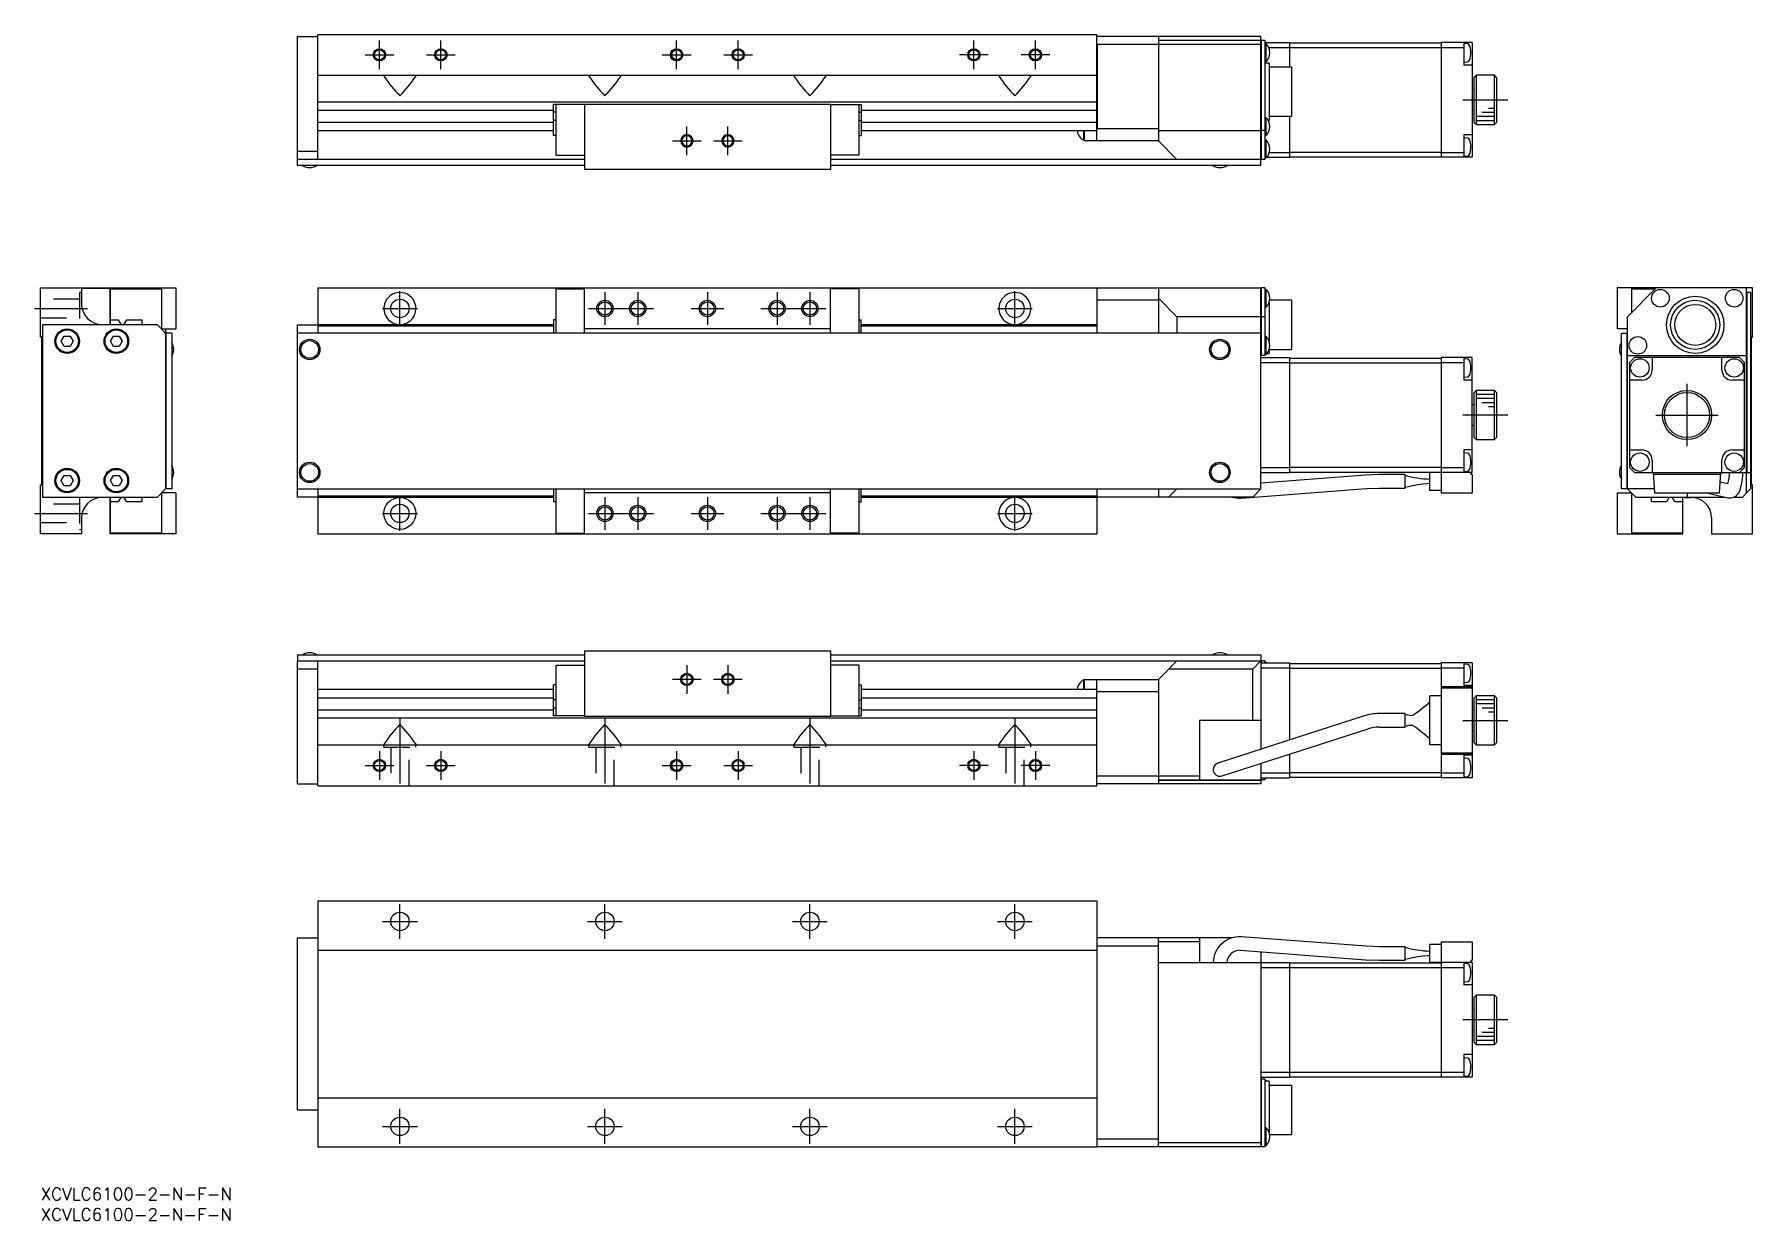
# Model space of a CAD drawing. Extents: x -2 to 418, y -8 to 281.
import ezdxf

# ---------------------------------------------------------------- set-up
doc = ezdxf.new("R2010")
doc.units = 0
doc.header["$LTSCALE"] = 0.5
doc.linetypes.add('CENTER', pattern=[50.8, 31.75, -6.35, 6.35, -6.35])
doc.linetypes.add('DASHED', pattern=[19.05, 12.7, -6.35])
for name, color, linetype in [('MSM_CENTER', 1, 'CENTER'), ('MSM_CONTINUOUS', 7, 'CONTINUOUS'), ('MSM_DASHED', 4, 'DASHED'), ('MSM_NARROW', 5, 'CONTINUOUS'), ('MSM_PART_NUMBER', 7, 'CONTINUOUS')]:
    doc.layers.add(name, color=color, linetype=linetype)
doc.styles.get("Standard").update_dxf_attribs({"font": 'txt.shx', "height": 3, "bigfont": 'bigfont.shx'})

# ---------------------------------------------------------------- blocks, each defined once
blk = doc.blocks.new('*U2')
at = {"layer": 'MSM_PART_NUMBER'}
blk.add_text('XCVLC6100-2-N-F-N', height=3, dxfattribs=at).set_placement((0, -3))
blk = doc.blocks.new('*U3')
at = {"layer": 'MSM_PART_NUMBER'}
blk.add_text('XCVLC6100-2-N-F-N', height=3, dxfattribs=at).set_placement((0, -8))

msp = doc.modelspace()

# ---------------------------------------------------------------- linework, layer by layer
at = {"layer": 'MSM_CENTER'}
for p, q in [((82.66, 272.96), (82.66, 279.96)), ((97.66, 272.96), (97.66, 279.96)), ((155.16, 272.96), (155.16, 279.96)), ((170.16, 272.96), (170.16, 279.96)), ((227.66, 272.96), (227.66, 279.96)), ((242.66, 272.96), (242.66, 279.96)), ((79.16, 276.46), (86.16, 276.46)), ((94.16, 276.46), (101.16, 276.46)), ((151.66, 276.46), (158.66, 276.46)), ((166.66, 276.46), (173.66, 276.46)), ((231.16, 276.46), (224.16, 276.46)), ((246.16, 276.46), (239.16, 276.46)), ((346.94, 265.46), (357.89, 265.46)), ((157.66, 251.96), (157.66, 258.96)), ((167.66, 251.96), (167.66, 258.96)), ((154.16, 255.46), (161.16, 255.46)), ((164.16, 255.46), (171.16, 255.46)), ((87.66, 210.32), (87.66, 218.82)), ((137.66, 218.57), (137.66, 210.57)), ((145.66, 218.57), (145.66, 210.57)), ((162.66, 218.57), (162.66, 210.57)), ((179.66, 218.57), (179.66, 210.57)), ((187.66, 218.57), (187.66, 210.57)), ((237.66, 210.32), (237.66, 218.82)), ((-1.5, 214.57), (11.5, 214.57)), ((83.41, 214.57), (91.91, 214.57)), ((133.66, 214.57), (149.66, 214.57)), ((158.66, 214.57), (166.66, 214.57)), ((175.66, 214.57), (191.66, 214.57)), ((233.41, 214.57), (241.91, 214.57)), ((401.6, 180.97), (401.6, 196.17)), ((357.89, 188.57), (346.94, 188.57)), ((394, 188.57), (409.2, 188.57)), ((87.66, 160.32), (87.66, 168.82)), ((137.66, 168.57), (137.66, 160.57)), ((145.66, 168.57), (145.66, 160.57)), ((162.66, 168.57), (162.66, 160.57)), ((179.66, 168.57), (179.66, 160.57)), ((187.66, 168.57), (187.66, 160.57)), ((237.66, 160.32), (237.66, 168.82)), ((-1.5, 164.57), (11.5, 164.57)), ((83.41, 164.57), (91.91, 164.57)), ((133.66, 164.57), (149.66, 164.57)), ((158.66, 164.57), (166.66, 164.57)), ((175.66, 164.57), (191.66, 164.57)), ((233.41, 164.57), (241.91, 164.57)), ((157.66, 127.57), (157.66, 120.57)), ((167.66, 127.57), (167.66, 120.57)), ((161.16, 124.07), (154.16, 124.07)), ((171.16, 124.07), (164.16, 124.07)), ((87.66, 114.57), (87.66, 96.07)), ((137.66, 114.57), (137.66, 96.07)), ((187.66, 114.57), (187.66, 96.07)), ((237.66, 114.57), (237.66, 96.07)), ((346.94, 114.07), (357.89, 114.07)), ((82.66, 106.57), (82.66, 99.57)), ((97.66, 106.57), (97.66, 99.57)), ((155.16, 106.57), (155.16, 99.57)), ((170.16, 106.57), (170.16, 99.57)), ((227.66, 106.57), (227.66, 99.57)), ((242.66, 106.57), (242.66, 99.57)), ((79.16, 103.07), (86.16, 103.07)), ((94.16, 103.07), (101.16, 103.07)), ((151.66, 103.07), (158.66, 103.07)), ((166.66, 103.07), (173.66, 103.07)), ((231.16, 103.07), (224.16, 103.07)), ((246.16, 103.07), (239.16, 103.07)), ((87.66, 60.75), (87.66, 69.25)), ((137.66, 60.75), (137.66, 69.25)), ((187.66, 60.75), (187.66, 69.25)), ((237.66, 60.75), (237.66, 69.25)), ((83.41, 65), (91.91, 65)), ((133.41, 65), (141.91, 65)), ((183.41, 65), (191.91, 65)), ((233.41, 65), (241.91, 65)), ((357.89, 41), (346.94, 41)), ((87.66, 10.75), (87.66, 19.25)), ((137.66, 10.75), (137.66, 19.25)), ((187.66, 10.75), (187.66, 19.25)), ((237.66, 10.75), (237.66, 19.25)), ((83.41, 15), (91.91, 15)), ((133.41, 15), (141.91, 15)), ((183.41, 15), (191.91, 15)), ((233.41, 15), (241.91, 15))]:
    msp.add_line(p, q, dxfattribs=at)
at = {"layer": 'MSM_CONTINUOUS'}
for p, q in [((62.66, 280.96), (67.66, 280.96)), ((62.66, 250.96), (62.66, 280.96)), ((67.66, 281.46), (257.66, 281.46)), ((67.66, 250.96), (67.66, 281.46)), ((257.66, 255.46), (257.66, 281.46)), ((297.66, 280.96), (257.66, 280.96)), ((272.66, 280.96), (272.66, 255.46)), ((297.66, 280.06), (297.66, 280.96)), ((257.66, 279.06), (257.76, 278.96)), ((297.66, 278.96), (257.76, 278.96)), ((257.76, 278.96), (257.76, 258.46)), ((297.66, 279.96), (272.66, 279.96)), ((297.66, 280.06), (297.56, 279.96)), ((297.76, 279.96), (297.66, 279.86)), ((297.66, 250.96), (297.66, 279.96)), ((298.66, 279.96), (297.76, 279.96)), ((297.76, 279.96), (297.76, 250.96)), ((298.66, 279.96), (298.66, 250.96)), ((298.66, 279.46), (304.66, 279.46)), ((298.95, 279.11), (298.66, 279.11)), ((298.95, 274.81), (298.95, 279.11)), ((299.57, 278.26), (304.66, 278.26)), ((304.66, 279.46), (304.66, 273.46)), ((304.66, 279.36), (341.66, 279.36)), ((304.66, 278.21), (341.66, 278.21)), ((349.16, 279.46), (341.66, 279.46)), ((341.66, 279.46), (341.66, 251.46)), ((341.66, 278.26), (347.16, 278.26)), ((347.16, 279.46), (347.16, 273.96)), ((348.15, 279.12), (347.16, 279.21)), ((349.16, 279.46), (349.16, 251.46)), ((298.66, 274.81), (298.95, 274.81)), ((299.66, 274.46), (298.66, 274.46)), ((299.66, 274.46), (299.66, 260.46)), ((305.16, 273.46), (299.66, 273.46)), ((305.16, 273.46), (305.16, 261.46)), ((347.16, 274.71), (348.15, 274.79)), ((349.16, 273.96), (347.16, 273.96)), ((67.66, 271.46), (257.66, 271.46)), ((83.92, 271.46), (83.76, 271.33)), ((83.79, 271.2), (83.76, 271.33)), ((91.4, 271.46), (91.56, 271.33)), ((91.53, 271.2), (91.56, 271.33)), ((133.92, 271.46), (133.76, 271.33)), ((133.79, 271.2), (133.76, 271.33)), ((141.4, 271.46), (141.56, 271.33)), ((141.53, 271.2), (141.56, 271.33)), ((183.92, 271.46), (183.76, 271.33)), ((183.79, 271.2), (183.76, 271.33)), ((191.4, 271.46), (191.56, 271.33)), ((191.53, 271.2), (191.56, 271.33)), ((233.92, 271.46), (233.76, 271.33)), ((233.79, 271.2), (233.76, 271.33)), ((241.4, 271.46), (241.56, 271.33)), ((241.53, 271.2), (241.56, 271.33)), ((350.16, 271.46), (349.66, 270.96)), ((349.66, 259.96), (349.66, 270.96)), ((354.66, 271.46), (350.16, 271.46)), ((350.16, 271.46), (350.16, 259.46)), ((355.16, 270.96), (354.66, 271.46)), ((354.66, 259.46), (354.66, 271.46)), ((355.16, 270.96), (355.16, 259.96)), ((67.66, 264.96), (257.66, 264.96)), ((125.16, 256.76), (125.16, 264.36)), ((132.66, 264.36), (125.16, 264.36)), ((125.66, 264.36), (125.66, 251.96)), ((132.66, 264.46), (132.66, 248.46)), ((132.66, 264.46), (192.66, 264.46)), ((192.66, 264.46), (192.66, 248.46)), ((192.66, 264.36), (200.16, 264.36)), ((199.66, 251.96), (199.66, 264.36)), ((200.16, 264.36), (200.16, 256.76)), ((349.66, 267.96), (349.16, 267.96)), ((67.66, 262.99), (125.16, 262.99)), ((125.16, 259.92), (67.66, 259.92)), ((125.66, 262.48), (125.16, 262.48)), ((125.66, 260.43), (125.16, 260.43)), ((199.66, 262.48), (200.16, 262.48)), ((199.66, 260.43), (200.16, 260.43)), ((200.16, 262.99), (257.66, 262.99)), ((257.66, 259.92), (200.16, 259.92)), ((298.95, 261.11), (298.66, 261.11)), ((298.95, 256.81), (298.95, 261.11)), ((299.46, 260.46), (299.66, 260.46)), ((299.66, 261.46), (305.16, 261.46)), ((304.66, 261.46), (304.66, 251.46)), ((349.16, 262.96), (349.66, 262.96)), ((349.66, 259.96), (350.16, 259.46)), ((354.66, 259.46), (355.16, 259.96)), ((67.66, 257.96), (125.16, 257.96)), ((125.66, 256.76), (125.16, 256.76)), ((199.66, 256.76), (200.16, 256.76)), ((200.16, 257.96), (257.66, 257.96)), ((253.01, 257.24), (253.01, 257.96)), ((254.46, 255.61), (254.46, 257.96)), ((254.66, 255.46), (254.66, 257.96)), ((257.76, 258.46), (257.66, 258.36)), ((257.76, 258.46), (272.66, 258.46)), ((272.66, 257.96), (297.66, 257.96)), ((297.66, 258), (297.76, 257.96)), ((298.66, 257.96), (297.76, 257.96)), ((298.66, 256.81), (298.95, 256.81)), ((349.16, 256.96), (347.16, 256.96)), ((347.16, 256.96), (347.16, 251.46)), ((348.15, 256.12), (347.16, 256.21)), ((350.16, 259.46), (354.66, 259.46)), ((62.66, 252.96), (67.66, 252.96)), ((125.66, 251.96), (132.66, 251.96)), ((199.66, 251.96), (192.66, 251.96)), ((254.46, 255.61), (254.66, 255.61)), ((272.66, 255.46), (254.66, 255.46)), ((272.66, 255.46), (277.16, 250.96)), ((298.95, 255.61), (298.66, 255.61)), ((298.95, 251.31), (298.95, 255.61)), ((299.75, 252.66), (304.66, 252.66)), ((304.66, 252.7), (341.66, 252.7)), ((304.66, 251.56), (341.66, 251.56)), ((341.66, 252.66), (347.16, 252.66)), ((347.16, 251.71), (348.15, 251.79)), ((62.76, 250.96), (62.66, 250.86)), ((132.66, 250.96), (62.66, 250.96)), ((62.66, 249.46), (62.66, 250.86)), ((132.66, 249.46), (62.66, 249.46)), ((192.66, 248.46), (132.66, 248.46)), ((297.66, 250.96), (192.66, 250.96)), ((297.66, 249.46), (192.66, 249.46)), ((297.66, 250.86), (297.56, 250.96)), ((297.66, 251.06), (297.76, 250.96)), ((297.66, 249.46), (297.66, 250.86)), ((298.66, 250.96), (297.76, 250.96)), ((298.66, 251.31), (298.95, 251.31)), ((299.1, 251.46), (304.66, 251.46)), ((349.16, 251.46), (341.66, 251.46)), ((0, 207.57), (0, 219.57)), ((0, 219.57), (33, 219.57)), ((10, 219.57), (10, 215.67)), ((17, 219.47), (10, 219.47)), ((17, 210.97), (17, 219.57)), ((17.1, 219.37), (29.5, 219.37)), ((17.1, 210.57), (17.1, 219.37)), ((29.5, 219.37), (29.5, 209.57)), ((33, 219.57), (33, 209.57)), ((67.66, 219.57), (297.66, 219.57)), ((67.66, 219.57), (67.66, 208.57)), ((125.66, 219.37), (125.66, 208.57)), ((125.66, 219.37), (132.66, 219.37)), ((132.66, 208.57), (132.66, 219.57)), ((192.66, 208.57), (192.66, 219.57)), ((199.66, 219.37), (192.66, 219.37)), ((199.66, 208.57), (199.66, 219.37)), ((257.66, 219.57), (257.66, 208.57)), ((272.66, 219.57), (272.66, 208.57)), ((297.66, 219.47), (297.76, 219.57)), ((297.66, 170.57), (297.66, 219.57)), ((298.66, 219.57), (297.76, 219.57)), ((297.76, 219.57), (297.76, 203.07)), ((298.66, 219.57), (298.66, 203.07)), ((298.95, 219.22), (298.66, 219.22)), ((298.95, 214.92), (298.95, 219.22)), ((384.6, 219.57), (384.6, 209.57)), ((417.6, 219.57), (384.6, 219.57)), ((394.1, 219.57), (387.1, 212.57)), ((388.1, 219.37), (393.9, 219.37)), ((388.1, 213.57), (388.1, 219.37)), ((416.1, 169.57), (416.1, 219.57)), ((416.1, 218.57), (417.1, 218.57)), ((416.2, 218.57), (416.2, 174.57)), ((417.1, 218.57), (417.1, 170.57)), ((417.6, 207.57), (417.6, 219.57)), ((272.66, 216.57), (257.66, 216.57)), ((272.66, 217.07), (277.16, 212.57)), ((298.66, 214.92), (298.95, 214.92)), ((299.66, 216), (299.66, 206.65)), ((305.16, 216.57), (299.82, 216.57)), ((305.16, 216.57), (305.16, 204.57)), ((28.5, 210.57), (0.5, 210.57)), ((0.5, 210.57), (0.5, 168.57)), ((15, 210.67), (16.5, 210.67)), ((16.5, 210.57), (16.5, 210.67)), ((17.1, 210.97), (17, 210.97)), ((17.1, 211.77), (18.98, 211.77)), ((18.98, 211.77), (19.66, 210.58)), ((20.34, 210.58), (21.02, 211.77)), ((21.02, 211.77), (24.7, 211.77)), ((24.7, 211.77), (24.7, 210.57)), ((30.5, 208.57), (28.5, 210.57)), ((29.7, 209.57), (33, 209.57)), ((29.7, 209.37), (29.7, 209.57)), ((30.5, 209.57), (30.5, 170.57)), ((62.66, 210.57), (67.66, 210.57)), ((62.66, 168.57), (62.66, 210.57)), ((67.66, 210.67), (125.16, 210.67)), ((67.66, 210.37), (125.16, 210.37)), ((125.66, 211.77), (125.16, 211.77)), ((125.16, 211.77), (125.16, 208.57)), ((192.66, 209.57), (132.66, 209.57)), ((199.66, 211.77), (200.16, 211.77)), ((200.16, 208.57), (200.16, 211.77)), ((200.16, 210.67), (257.66, 210.67)), ((200.16, 210.37), (257.66, 210.37)), ((277.16, 212.57), (277.16, 208.57)), ((297.66, 212.57), (277.16, 212.57)), ((297.66, 212.53), (297.76, 212.57)), ((298.66, 212.57), (297.76, 212.57)), ((387.1, 209.57), (384.6, 209.57)), ((387.1, 170.57), (387.1, 212.57)), ((0.3, 207.57), (0, 207.57)), ((0.3, 171.57), (0.3, 207.57)), ((5.06, 206.57), (5.78, 207.82)), ((5.78, 205.32), (5.06, 206.57)), ((5.78, 207.82), (7.22, 207.82)), ((7.22, 207.82), (7.94, 206.57)), ((7.94, 206.57), (7.22, 205.32)), ((17.06, 206.57), (17.78, 207.82)), ((17.78, 205.32), (17.06, 206.57)), ((17.78, 207.82), (19.22, 207.82)), ((19.22, 207.82), (19.94, 206.57)), ((19.94, 206.57), (19.22, 205.32)), ((32, 208.57), (30.5, 208.57)), ((30.6, 208.57), (30.6, 170.57)), ((32, 208.57), (32, 170.57)), ((297.66, 208.57), (62.66, 208.57)), ((298.95, 207.72), (298.66, 207.72)), ((298.95, 203.42), (298.95, 207.72)), ((385.6, 170.57), (385.6, 208.57)), ((385.6, 208.57), (387.1, 208.57)), ((387, 170.57), (387, 208.57)), ((417.3, 207.57), (417.6, 207.57)), ((417.3, 171.57), (417.3, 207.57)), ((7.22, 205.32), (5.78, 205.32)), ((19.22, 205.32), (17.78, 205.32)), ((297.66, 203.17), (297.76, 203.07)), ((297.66, 202.57), (304.66, 202.57)), ((297.66, 201.37), (304.66, 201.37)), ((298.66, 203.07), (297.76, 203.07)), ((298.66, 203.42), (298.95, 203.42)), ((299.1, 203.57), (299.66, 203.57)), ((299.66, 204.5), (299.66, 203.57)), ((299.69, 204.57), (305.16, 204.57)), ((304.66, 202.57), (304.66, 174.57)), ((304.66, 202.47), (341.66, 202.47)), ((304.66, 201.33), (341.66, 201.33)), ((341.66, 202.57), (341.66, 169.57)), ((349.16, 202.57), (341.66, 202.57)), ((341.66, 201.37), (347.16, 201.37)), ((347.16, 202.57), (347.16, 197.07)), ((348.15, 202.24), (347.16, 202.32)), ((349.16, 174.57), (349.16, 202.57)), ((387.1, 203.07), (416.1, 203.07)), ((388.8, 202.57), (387.6, 201.37)), ((387.6, 201.37), (387.6, 175.77)), ((414.4, 202.57), (388.8, 202.57)), ((393.1, 202.57), (393.1, 199.57)), ((410.1, 199.57), (410.1, 202.57)), ((415.6, 201.37), (414.4, 202.57)), ((415.6, 175.77), (415.6, 201.37)), ((347.16, 197.82), (348.15, 197.91)), ((349.16, 197.07), (347.16, 197.07)), ((390.6, 197.07), (387.6, 197.07)), ((415.6, 197.07), (412.6, 197.07)), ((350.16, 194.57), (349.66, 194.07)), ((349.66, 183.07), (349.66, 194.07)), ((350.16, 194.57), (350.16, 182.57)), ((354.66, 194.57), (350.16, 194.57)), ((354.66, 182.57), (354.66, 194.57)), ((355.16, 194.07), (354.66, 194.57)), ((355.16, 194.07), (355.16, 183.07)), ((349.66, 191.07), (349.16, 191.07)), ((349.16, 186.07), (349.66, 186.07)), ((349.66, 183.07), (350.16, 182.57)), ((350.16, 182.57), (354.66, 182.57)), ((354.66, 182.57), (355.16, 183.07)), ((349.16, 180.07), (347.16, 180.07)), ((347.16, 180.07), (347.16, 174.57)), ((348.15, 179.24), (347.16, 179.32)), ((387.6, 180.07), (390.6, 180.07)), ((393.1, 177.57), (393.1, 174.57)), ((410.1, 174.57), (410.1, 177.57)), ((412.6, 180.07), (415.6, 180.07)), ((5.06, 172.57), (5.78, 173.82)), ((5.78, 171.32), (5.06, 172.57)), ((5.78, 173.82), (7.22, 173.82)), ((7.22, 173.82), (7.94, 172.57)), ((7.94, 172.57), (7.22, 171.32)), ((17.06, 172.57), (17.78, 173.82)), ((17.78, 171.32), (17.06, 172.57)), ((17.78, 173.82), (19.22, 173.82)), ((19.22, 173.82), (19.94, 172.57)), ((19.94, 172.57), (19.22, 171.32)), ((297.66, 175.77), (304.66, 175.77)), ((297.66, 174.67), (297.76, 174.57)), ((323.21, 173.9), (297.66, 171.98)), ((297.76, 174.57), (304.66, 174.57)), ((304.66, 175.82), (341.66, 175.82)), ((304.66, 174.67), (341.66, 174.67)), ((326.48, 174.02), (323.21, 173.9)), ((332.86, 174.02), (326.48, 174.02)), ((332.86, 170.72), (332.86, 174.02)), ((338.86, 170.17), (338.86, 174.57)), ((349.16, 174.57), (338.86, 174.57)), ((341.66, 175.77), (347.16, 175.77)), ((347.16, 174.82), (348.15, 174.91)), ((348.86, 174.57), (348.86, 174.07)), ((349.16, 174.07), (348.86, 174.07)), ((349.16, 174.07), (349.16, 169.57)), ((387.6, 175.77), (388.8, 174.57)), ((388.8, 174.57), (416.1, 174.57)), ((393.35, 174.57), (393.7, 169.57)), ((409.82, 174.07), (393.39, 174.07)), ((409.5, 169.57), (409.85, 174.57)), ((411.53, 171.75), (409.69, 172.18)), ((414.4, 174.57), (415.6, 175.77)), ((416.2, 174.57), (416.1, 174.67)), ((416.2, 174.57), (417.1, 174.57)), ((0, 159.57), (0, 171.57)), ((0, 171.57), (0.3, 171.57)), ((0.5, 168.57), (28.5, 168.57)), ((7.22, 171.32), (5.78, 171.32)), ((16.5, 168.47), (15, 168.47)), ((16.5, 168.47), (16.5, 168.57)), ((17, 159.57), (17, 168.17)), ((17, 168.17), (17.1, 168.17)), ((17.1, 159.77), (17.1, 168.57)), ((19.22, 171.32), (17.78, 171.32)), ((19.66, 168.57), (18.98, 167.37)), ((21.02, 167.37), (20.34, 168.57)), ((24.7, 168.57), (24.7, 167.37)), ((28.5, 168.57), (30.5, 170.57)), ((29.5, 169.57), (29.5, 159.77)), ((29.7, 169.57), (29.7, 169.77)), ((33, 169.57), (29.7, 169.57)), ((32, 170.57), (30.5, 170.57)), ((33, 169.57), (33, 159.57)), ((62.66, 170.57), (297.66, 170.57)), ((67.66, 168.57), (62.66, 168.57)), ((67.66, 170.57), (67.66, 159.57)), ((125.16, 168.77), (67.66, 168.77)), ((125.16, 168.47), (67.66, 168.47)), ((125.16, 170.57), (125.16, 167.37)), ((125.66, 170.57), (125.66, 159.77)), ((132.66, 159.57), (132.66, 170.57)), ((192.66, 169.57), (132.66, 169.57)), ((192.66, 159.57), (192.66, 170.57)), ((199.66, 159.77), (199.66, 170.57)), ((200.16, 167.37), (200.16, 170.57)), ((257.66, 168.77), (200.16, 168.77)), ((257.66, 168.47), (200.16, 168.47)), ((257.66, 170.57), (257.66, 159.57)), ((295.66, 168.57), (257.66, 168.57)), ((272.66, 170.57), (272.66, 168.57)), ((277.16, 170.57), (275.16, 168.57)), ((292.89, 168.31), (323.46, 170.61)), ((295.66, 168.57), (297.66, 170.57)), ((323.46, 170.61), (326.48, 170.72)), ((326.48, 170.72), (332.86, 170.72)), ((341.66, 170.17), (338.86, 170.17)), ((341.66, 169.57), (349.16, 169.57)), ((384.6, 169.57), (384.6, 159.57)), ((384.6, 169.57), (387.9, 169.57)), ((393.63, 170.57), (385.6, 170.57)), ((389.1, 168.57), (387.1, 170.57)), ((387.9, 169.57), (387.9, 169.77)), ((388.1, 159.77), (388.1, 169.57)), ((389.1, 168.57), (410.63, 168.57)), ((392.9, 167.37), (392.9, 168.57)), ((393.7, 169.57), (409.5, 169.57)), ((397.27, 168.57), (396.58, 167.37)), ((398.63, 167.37), (397.94, 168.57)), ((400.5, 168.57), (400.5, 159.77)), ((400.6, 168.17), (400.5, 168.17)), ((400.6, 159.57), (400.6, 168.17)), ((401.1, 168.47), (401.1, 168.57)), ((401.1, 168.47), (402.6, 168.47)), ((401.6, 169.57), (401.6, 168.57)), ((406.34, 169.57), (411.58, 168.35)), ((411.58, 168.35), (411.6, 168.35)), ((413.13, 168.57), (415.1, 168.57)), ((415.1, 168.57), (417.1, 170.57)), ((417.6, 171.57), (417.3, 171.57)), ((417.6, 159.57), (417.6, 171.57)), ((10, 163.47), (10, 159.57)), ((18.98, 167.37), (17.1, 167.37)), ((24.7, 167.37), (21.02, 167.37)), ((125.66, 167.37), (125.16, 167.37)), ((199.66, 167.37), (200.16, 167.37)), ((396.58, 167.37), (392.9, 167.37)), ((400.5, 167.37), (398.63, 167.37)), ((407.6, 163.47), (407.6, 159.57)), ((10, 159.57), (0, 159.57)), ((33, 159.57), (17, 159.57)), ((29.5, 159.77), (17.1, 159.77)), ((67.66, 159.57), (257.66, 159.57)), ((125.66, 159.77), (132.66, 159.77)), ((199.66, 159.77), (192.66, 159.77)), ((384.6, 159.57), (400.6, 159.57)), ((400.5, 159.77), (388.1, 159.77)), ((407.6, 159.57), (417.6, 159.57)), ((62.66, 130.07), (62.66, 128.67)), ((62.66, 130.07), (132.66, 130.07)), ((132.66, 131.07), (132.66, 115.07)), ((132.66, 131.07), (192.66, 131.07)), ((192.66, 131.07), (192.66, 115.07)), ((192.66, 130.07), (297.66, 130.07)), ((297.66, 130.07), (297.66, 128.67)), ((62.66, 128.67), (62.76, 128.57)), ((62.66, 128.57), (132.66, 128.57)), ((62.66, 98.57), (62.66, 128.57)), ((67.66, 126.57), (62.66, 126.57)), ((67.66, 98.07), (67.66, 128.57)), ((125.66, 127.57), (125.66, 115.17)), ((125.66, 127.57), (132.66, 127.57)), ((192.66, 128.57), (297.66, 128.57)), ((199.66, 127.57), (192.66, 127.57)), ((199.66, 115.17), (199.66, 127.57)), ((277.16, 128.57), (272.66, 124.07)), ((295.66, 126.57), (275.16, 126.57)), ((295.66, 126.57), (297.66, 128.57)), ((295.66, 114.07), (295.66, 126.57)), ((297.56, 128.57), (297.66, 128.67)), ((297.66, 128.47), (297.76, 128.57)), ((297.66, 128.57), (297.66, 107.02)), ((297.66, 128.07), (304.66, 128.07)), ((297.66, 126.97), (297.76, 126.87)), ((297.76, 128.57), (297.76, 128.07)), ((298.66, 128.57), (297.76, 128.57)), ((297.76, 126.87), (304.66, 126.87)), ((297.76, 107.06), (297.76, 126.87)), ((298.66, 128.57), (298.66, 128.07)), ((298.95, 128.22), (298.66, 128.22)), ((298.95, 128.07), (298.95, 128.22)), ((304.66, 128.07), (304.66, 109.28)), ((304.66, 127.97), (341.66, 127.97)), ((304.66, 126.82), (341.66, 126.82)), ((349.16, 128.07), (341.66, 128.07)), ((341.66, 128.07), (341.66, 100.07)), ((341.66, 126.87), (347.16, 126.87)), ((347.16, 128.07), (347.16, 122.57)), ((348.15, 127.73), (347.16, 127.82)), ((349.16, 128.07), (349.16, 100.07)), ((125.16, 121.57), (67.66, 121.57)), ((125.66, 122.77), (125.16, 122.77)), ((125.16, 115.17), (125.16, 122.77)), ((199.66, 122.77), (200.16, 122.77)), ((200.16, 122.77), (200.16, 115.17)), ((257.66, 121.57), (200.16, 121.57)), ((253.01, 121.57), (253.01, 122.29)), ((254.46, 121.57), (254.46, 123.92)), ((254.66, 123.92), (254.46, 123.92)), ((254.66, 124.07), (272.66, 124.07)), ((254.66, 121.57), (254.66, 124.07)), ((257.66, 98.07), (257.66, 124.07)), ((272.66, 124.07), (272.66, 98.57)), ((341.66, 122.32), (348.86, 122.32)), ((341.66, 121.97), (349.16, 121.97)), ((347.16, 123.32), (348.15, 123.4)), ((349.16, 122.57), (347.16, 122.57)), ((348.86, 122.32), (348.86, 122.28)), ((349.16, 122.28), (348.86, 122.28)), ((67.66, 119.6), (125.16, 119.6)), ((125.66, 119.09), (125.16, 119.09)), ((199.66, 119.09), (200.16, 119.09)), ((200.16, 119.6), (257.66, 119.6)), ((272.66, 121.07), (257.66, 121.07)), ((338.86, 108.07), (338.86, 120.07)), ((341.66, 120.07), (338.86, 120.07)), ((350.16, 120.07), (349.66, 119.57)), ((349.66, 108.57), (349.66, 119.57)), ((350.16, 120.07), (350.16, 108.07)), ((354.66, 120.07), (350.16, 120.07)), ((354.66, 108.07), (354.66, 120.07)), ((355.16, 119.57), (354.66, 120.07)), ((355.16, 119.57), (355.16, 108.57)), ((125.16, 116.53), (67.66, 116.53)), ((257.66, 114.57), (67.66, 114.57)), ((125.66, 117.04), (125.16, 117.04)), ((132.66, 115.17), (125.16, 115.17)), ((132.66, 115.07), (192.66, 115.07)), ((192.66, 115.17), (200.16, 115.17)), ((199.66, 117.04), (200.16, 117.04)), ((257.66, 116.53), (200.16, 116.53)), ((282.66, 114.07), (282.66, 99.57)), ((297.66, 114.07), (282.66, 114.07)), ((322.82, 115.14), (287.17, 103.64)), ((332.86, 115.72), (326.48, 115.72)), ((332.86, 112.42), (332.86, 115.72)), ((349.66, 116.57), (349.16, 116.57)), ((288.18, 100.5), (323.84, 112)), ((326.48, 112.42), (332.86, 112.42)), ((334.72, 112.81), (334.81, 112.77)), ((349.16, 111.57), (349.66, 111.57)), ((67.66, 108.07), (257.66, 108.07)), ((83.79, 108.32), (83.76, 108.19)), ((83.92, 108.07), (83.76, 108.19)), ((91.4, 108.07), (91.56, 108.19)), ((91.53, 108.32), (91.56, 108.19)), ((133.79, 108.32), (133.76, 108.19)), ((133.92, 108.07), (133.76, 108.19)), ((141.4, 108.07), (141.56, 108.19)), ((141.53, 108.32), (141.56, 108.19)), ((183.79, 108.32), (183.76, 108.19)), ((183.92, 108.07), (183.76, 108.19)), ((191.4, 108.07), (191.56, 108.19)), ((191.53, 108.32), (191.56, 108.19)), ((233.79, 108.32), (233.76, 108.19)), ((233.92, 108.07), (233.76, 108.19)), ((241.4, 108.07), (241.56, 108.19)), ((241.53, 108.32), (241.56, 108.19)), ((304.66, 105.82), (304.66, 100.07)), ((341.66, 108.07), (338.86, 108.07)), ((341.66, 106.17), (349.16, 106.17)), ((341.66, 105.82), (348.86, 105.82)), ((349.16, 105.57), (347.16, 105.57)), ((347.16, 105.57), (347.16, 100.07)), ((348.15, 104.73), (347.16, 104.82)), ((349.16, 105.85), (348.86, 105.85)), ((348.86, 105.85), (348.86, 105.82)), ((349.66, 108.57), (350.16, 108.07)), ((350.16, 108.07), (354.66, 108.07)), ((354.66, 108.07), (355.16, 108.57)), ((297.66, 103.56), (297.66, 99.57)), ((297.76, 101.27), (297.66, 101.17)), ((297.76, 101.27), (297.76, 103.59)), ((297.76, 101.27), (304.66, 101.27)), ((304.66, 101.31), (341.66, 101.31)), ((341.66, 101.27), (347.16, 101.27)), ((62.66, 98.57), (67.66, 98.57)), ((67.66, 98.07), (257.66, 98.07)), ((257.66, 100.57), (282.66, 100.57)), ((297.66, 98.57), (257.66, 98.57)), ((272.66, 99.57), (297.66, 99.57)), ((272.66, 99.47), (297.66, 99.47)), ((297.66, 99.47), (297.56, 99.57)), ((297.66, 100.07), (304.66, 100.07)), ((297.76, 99.57), (297.66, 99.67)), ((297.66, 99.47), (297.66, 98.57)), ((297.76, 100.07), (297.76, 99.57)), ((298.66, 99.57), (297.76, 99.57)), ((298.66, 100.07), (298.66, 99.57)), ((304.66, 100.17), (341.66, 100.17)), ((349.16, 100.07), (341.66, 100.07)), ((347.16, 100.32), (348.15, 100.4)), ((67.66, 70), (257.66, 70)), ((67.66, 70), (67.66, 10)), ((257.66, 70), (257.66, 10)), ((62.66, 61), (67.66, 61)), ((62.66, 19), (62.66, 61)), ((257.76, 61), (257.66, 60.9)), ((272.66, 59), (257.66, 59)), ((290.59, 61), (257.76, 61)), ((272.66, 10), (272.66, 61)), ((282.66, 60), (272.66, 60)), ((282.66, 61), (282.66, 55)), ((323.46, 58.96), (292.89, 61.26)), ((326.48, 58.85), (323.46, 58.96)), ((332.86, 58.85), (326.48, 58.85)), ((332.86, 55.55), (332.86, 58.85)), ((338.86, 55), (338.86, 59.4)), ((341.66, 59.4), (338.86, 59.4)), ((341.66, 60), (349.16, 60)), ((341.66, 60), (341.66, 27)), ((349.16, 60), (349.16, 55.5)), ((67.66, 58), (257.66, 58)), ((272.66, 55), (297.66, 55)), ((292.64, 57.97), (323.21, 55.67)), ((297.66, 57.59), (297.66, 10)), ((297.76, 55), (297.66, 54.9)), ((297.76, 55), (304.66, 55)), ((304.66, 55), (304.66, 27)), ((304.66, 54.9), (341.66, 54.9)), ((323.21, 55.67), (326.48, 55.55)), ((326.48, 55.55), (332.86, 55.55)), ((349.16, 55), (338.86, 55)), ((347.16, 55), (347.16, 49.5)), ((348.15, 54.66), (347.16, 54.75)), ((349.16, 55.5), (348.86, 55.5)), ((348.86, 55.5), (348.86, 55)), ((349.16, 55), (349.16, 27)), ((297.66, 53.8), (304.66, 53.8)), ((304.66, 53.76), (341.66, 53.76)), ((341.66, 53.8), (347.16, 53.8)), ((347.16, 50.25), (348.15, 50.34)), ((349.16, 49.5), (347.16, 49.5)), ((350.16, 47), (349.66, 46.5)), ((349.66, 35.5), (349.66, 46.5)), ((350.16, 47), (350.16, 35)), ((354.66, 47), (350.16, 47)), ((354.66, 35), (354.66, 47)), ((355.16, 46.5), (354.66, 47)), ((355.16, 46.5), (355.16, 35.5)), ((349.66, 43.5), (349.16, 43.5)), ((349.16, 38.5), (349.66, 38.5)), ((349.66, 35.5), (350.16, 35)), ((350.16, 35), (354.66, 35)), ((354.66, 35), (355.16, 35.5)), ((349.16, 32.5), (347.16, 32.5)), ((347.16, 32.5), (347.16, 27)), ((348.15, 31.66), (347.16, 31.75)), ((297.66, 28.2), (304.66, 28.2)), ((297.66, 27), (304.66, 27)), ((297.76, 26.5), (297.66, 26.4)), ((297.76, 26.5), (297.76, 10)), ((298.66, 26.5), (297.76, 26.5)), ((298.66, 26.5), (298.66, 10)), ((298.95, 26.15), (298.66, 26.15)), ((299.66, 26), (298.66, 26)), ((298.95, 26), (298.95, 26.15)), ((299.66, 26), (299.66, 13.58)), ((304.66, 28.24), (341.66, 28.24)), ((304.66, 27.1), (341.66, 27.1)), ((341.66, 28.2), (347.16, 28.2)), ((349.16, 27), (341.66, 27)), ((347.16, 27.25), (348.15, 27.34)), ((67.66, 22), (257.66, 22)), ((305.16, 25), (299.66, 25)), ((305.16, 25), (305.16, 13)), ((62.66, 19), (67.66, 19)), ((298.95, 14.65), (298.66, 14.65)), ((298.95, 10.35), (298.95, 14.65)), ((299.82, 13), (305.16, 13)), ((67.66, 10), (257.66, 10)), ((257.66, 12), (272.66, 12)), ((257.66, 10.1), (257.76, 10)), ((297.66, 10), (257.76, 10)), ((297.66, 11), (272.66, 11)), ((297.76, 10), (297.66, 10.1)), ((298.66, 10), (297.76, 10)), ((298.66, 10.35), (298.95, 10.35))]:
    msp.add_line(p, q, dxfattribs=at)
for centre, radius in [((82.66, 276.46), 1.23), ((97.66, 276.46), 1.23), ((155.16, 276.46), 1.23), ((170.16, 276.46), 1.23), ((227.66, 276.46), 1.23), ((242.66, 276.46), 1.23), ((395.1, 217.07), 2.15), ((413.1, 217.07), 2.15), ((87.66, 214.57), 2.25), ((137.66, 214.57), 1.62), ((145.66, 214.57), 1.62), ((162.66, 214.57), 1.62), ((179.66, 214.57), 1.62), ((187.66, 214.57), 1.62), ((237.66, 214.57), 2.25), ((403.6, 210.57), 7), ((403.6, 210.57), 6), ((403.6, 210.57), 5), ((6.5, 206.57), 3), ((18.5, 206.57), 3), ((6.5, 206.57), 2.75), ((18.5, 206.57), 2.75), ((65.66, 204.57), 2.5), ((65.66, 204.57), 2.15), ((287.66, 204.57), 2.5), ((287.66, 204.57), 2.15), ((389.6, 205.57), 2.15), ((390.1, 200.07), 2.25), ((413.1, 200.07), 2.25), ((401.6, 188.57), 6), ((401.6, 188.57), 5.5), ((65.66, 174.57), 2.5), ((65.66, 174.57), 2.15), ((287.66, 174.57), 2.5), ((287.66, 174.57), 2.15), ((390.1, 177.07), 2.25), ((413.1, 177.07), 2.25), ((6.5, 172.57), 3), ((6.5, 172.57), 2.75), ((18.5, 172.57), 3), ((18.5, 172.57), 2.75), ((87.66, 164.57), 3.9), ((87.66, 164.57), 2.25), ((137.66, 164.57), 1.62), ((145.66, 164.57), 1.62), ((162.66, 164.57), 1.62), ((179.66, 164.57), 1.62), ((187.66, 164.57), 1.62), ((237.66, 164.57), 2.25), ((157.66, 124.07), 1.23), ((167.66, 124.07), 1.23), ((82.66, 103.07), 1.23), ((97.66, 103.07), 1.23), ((155.16, 103.07), 1.23), ((170.16, 103.07), 1.23), ((227.66, 103.07), 1.23), ((242.66, 103.07), 1.23), ((87.66, 65), 2.25), ((137.66, 65), 2.25), ((187.66, 65), 2.25), ((237.66, 65), 2.25), ((87.66, 15), 2.25), ((137.66, 15), 2.25), ((187.66, 15), 2.25), ((237.66, 15), 2.25)]:
    msp.add_circle(centre, radius, dxfattribs=at)
at = {"layer": 'MSM_CONTINUOUS', "extrusion": (0, 0, -1)}
for centre in [(-157.66, 255.46), (-167.66, 255.46)]:
    msp.add_circle(centre, 1.23, dxfattribs=at)
at = {"layer": 'MSM_CONTINUOUS'}
for centre, radius, start, end in [((296.86, 276.96), 3, 314.22, 45.78), ((348.1, 278.62), 0.5, 17.6292, 85), ((342.86, 276.96), 6, 342.3708, 17.6292), ((348.1, 275.29), 0.5, 275, 342.3708), ((113.69, 291.64), 36.22, 214.3615, 224.0577), ((61.63, 291.64), 36.22, 315.9423, 325.6385), ((163.69, 291.64), 36.22, 214.3615, 224.0577), ((111.63, 291.64), 36.22, 315.9423, 325.6385), ((213.69, 291.64), 36.22, 214.3615, 224.0577), ((161.63, 291.64), 36.22, 315.9423, 325.6385), ((263.69, 291.64), 36.22, 214.3615, 224.0577), ((211.63, 291.64), 36.22, 315.9423, 325.6385), ((296.86, 258.96), 3, 314.22, 45.78), ((256.02, 258.46), 3.25, 202.061, 241.2734), ((348.1, 255.62), 0.5, 17.6292, 85), ((342.86, 253.96), 6, 342.3708, 17.6292), ((296.86, 253.46), 3, 314.22, 45.78), ((348.1, 252.29), 0.5, 275, 342.3708), ((65.66, 251.96), 3, 236.4427, 303.5573), ((287.66, 251.96), 3, 236.4427, 303.5573), ((87.66, 214.57), 3.9, 16.3827, 163.6173), ((237.66, 214.57), 3.9, 16.3827, 163.6173), ((296.86, 217.07), 3, 314.22, 45.78), ((15, 215.67), 5, 180, 270), ((87.66, 214.57), 3.9, 163.6204, 269.997), ((87.66, 214.57), 3.9, 270.0031, 16.3796), ((237.66, 214.57), 3.9, 163.6176, 269.9998), ((237.66, 214.57), 3.9, 270.0047, 16.3779), ((29.5, 204.57), 3, 326.4427, 33.5573), ((296.86, 205.57), 3, 314.22, 45.78), ((388.1, 204.57), 3, 146.4427, 213.5573), ((348.1, 201.74), 0.5, 17.6292, 85), ((342.86, 200.07), 6, 342.3708, 17.6292), ((348.1, 198.41), 0.5, 275, 342.3708), ((390.6, 199.57), 2.5, 270, 0), ((412.6, 199.57), 2.5, 180, 270), ((29.5, 174.57), 3, 326.4427, 33.5573), ((348.1, 178.74), 0.5, 17.6292, 85), ((342.86, 177.07), 6, 342.3708, 17.6292), ((388.1, 174.57), 3, 146.4427, 213.5573), ((390.6, 177.57), 2.5, 0, 90), ((412.6, 177.57), 2.5, 90, 180), ((340.01, 199.81), 26.91, 254.5954, 267.5566), ((348.1, 175.41), 0.5, 275, 342.3708), ((402.04, 174.6), 9.91, 343.2914, 359.8447), ((401.97, 174.63), 13.28, 342.1747, 359.7442), ((15, 163.47), 5, 90, 180), ((237.66, 164.57), 3.9, 90, 343.6173), ((237.66, 164.57), 3.9, 343.6221, 89.9953), ((292.42, 174.48), 6.19, 252.7799, 274.2978), ((340.28, 143.24), 28.62, 92.8322, 105.0159), ((402.6, 163.47), 5, 0, 90), ((411.97, 170.99), 2.67, 262.8096, 350.973), ((65.66, 127.57), 3, 56.4427, 123.5573), ((287.66, 127.57), 3, 56.4427, 123.5573), ((296.86, 126.07), 3, 41.8103, 45.78), ((348.1, 127.23), 0.5, 17.6292, 85), ((342.86, 125.57), 6, 342.3708, 17.6292), ((256.02, 121.07), 3.25, 118.7266, 157.939), ((348.1, 123.9), 0.5, 275, 342.3708), ((306.83, 155.09), 48.58, 305.093, 311.2478), ((326.47, 103.82), 11.9, 89.9931, 107.8657), ((334.13, 118.25), 2.97, 244.6953, 282.2258), ((113.69, 87.88), 36.22, 135.9423, 145.6385), ((61.63, 87.88), 36.22, 34.3615, 44.0577), ((163.69, 87.88), 36.22, 135.9423, 145.6385), ((111.63, 87.88), 36.22, 34.3615, 44.0577), ((213.69, 87.88), 36.22, 135.9423, 145.6385), ((161.63, 87.88), 36.22, 34.3615, 44.0577), ((263.69, 87.88), 36.22, 135.9423, 145.6385), ((211.63, 87.88), 36.22, 34.3615, 44.0577), ((326.47, 103.82), 8.59, 89.9886, 107.8626), ((334.17, 109.64), 3.21, 80.2787, 114.1179), ((299.51, 63.89), 60.29, 49.2516, 54.1616), ((287.67, 102.07), 1.65, 107.7236, 220.9008), ((287.67, 102.07), 1.65, 220.9854, 287.9782), ((348.1, 104.23), 0.5, 17.6292, 85), ((348.1, 100.9), 0.5, 275, 342.3708), ((342.86, 102.57), 6, 342.3708, 17.6292), ((292.51, 54.78), 6.49, 86.7108, 178.0467), ((340.28, 86.34), 28.62, 254.9841, 267.1678), ((292.51, 54.79), 3.19, 87.716, 176.1801), ((340.32, 27.79), 28.89, 92.8902, 104.9579), ((348.1, 54.17), 0.5, 17.6292, 85), ((348.1, 50.83), 0.5, 275, 342.3708), ((342.86, 52.5), 6, 342.3708, 17.6292), ((348.1, 31.17), 0.5, 17.6292, 85), ((342.86, 29.5), 6, 342.3708, 17.6292), ((296.86, 24), 3, 41.8103, 45.78), ((348.1, 27.83), 0.5, 275, 342.3708), ((296.86, 24), 3, 19.4712, 21.0395), ((296.86, 12.5), 3, 314.22, 45.78)]:
    msp.add_arc(centre, radius, start, end, dxfattribs=at)
at = {"layer": 'MSM_DASHED'}
for p, q in [((9.5, 218.47), (9.5, 210.67)), ((10, 218.47), (9.5, 218.47)), ((9.5, 216.82), (0, 216.82)), ((0, 212.32), (9.5, 212.32)), ((9.5, 210.67), (15, 210.67)), ((9.5, 168.47), (9.5, 160.67)), ((15, 168.47), (9.5, 168.47)), ((9.5, 166.82), (0, 166.82)), ((0, 162.32), (9.5, 162.32)), ((9.5, 160.67), (10, 160.67)), ((83.76, 107.57), (83.76, 108.19)), ((83.76, 107.57), (91.56, 107.57)), ((85.41, 107.57), (85.41, 98.07)), ((89.91, 98.07), (89.91, 107.57)), ((91.56, 107.57), (91.56, 108.19)), ((133.76, 107.57), (133.76, 108.19)), ((133.76, 107.57), (141.56, 107.57)), ((135.41, 107.57), (135.41, 98.07)), ((139.91, 98.07), (139.91, 107.57)), ((141.56, 107.57), (141.56, 108.19)), ((183.76, 107.57), (183.76, 108.19)), ((183.76, 107.57), (191.56, 107.57)), ((185.41, 107.57), (185.41, 98.07)), ((189.91, 98.07), (189.91, 107.57)), ((191.56, 107.57), (191.56, 108.19)), ((233.76, 107.57), (233.76, 108.19)), ((233.76, 107.57), (241.56, 107.57)), ((235.41, 107.57), (235.41, 98.07)), ((239.91, 98.07), (239.91, 107.57)), ((241.56, 107.57), (241.56, 108.19))]:
    msp.add_line(p, q, dxfattribs=at)
at = {"layer": 'MSM_NARROW'}
for p, q in [((350.16, 261.46), (354.66, 261.46)), ((350.16, 260.46), (354.66, 260.46)), ((351.66, 262.46), (354.66, 262.46)), ((353.16, 263.46), (354.66, 263.46)), ((354.66, 193.57), (350.16, 193.57)), ((354.66, 192.57), (350.16, 192.57)), ((354.66, 191.57), (351.66, 191.57)), ((354.66, 190.57), (353.16, 190.57)), ((354.66, 119.07), (350.16, 119.07)), ((354.66, 118.07), (350.16, 118.07)), ((354.66, 117.07), (351.66, 117.07)), ((354.66, 116.07), (353.16, 116.07)), ((351.66, 38), (354.66, 38)), ((353.16, 39), (354.66, 39)), ((350.16, 37), (354.66, 37)), ((350.16, 36), (354.66, 36))]:
    msp.add_line(p, q, dxfattribs=at)
for centre, radius in [((82.66, 276.46), 1.5), ((97.66, 276.46), 1.5), ((155.16, 276.46), 1.5), ((170.16, 276.46), 1.5), ((227.66, 276.46), 1.5), ((242.66, 276.46), 1.5), ((137.66, 214.57), 2), ((145.66, 214.57), 2), ((162.66, 214.57), 2), ((179.66, 214.57), 2), ((187.66, 214.57), 2), ((137.66, 164.57), 2), ((145.66, 164.57), 2), ((162.66, 164.57), 2), ((179.66, 164.57), 2), ((187.66, 164.57), 2), ((157.66, 124.07), 1.5), ((167.66, 124.07), 1.5), ((82.66, 103.07), 1.5), ((97.66, 103.07), 1.5), ((155.16, 103.07), 1.5), ((170.16, 103.07), 1.5), ((227.66, 103.07), 1.5), ((242.66, 103.07), 1.5)]:
    msp.add_circle(centre, radius, dxfattribs=at)
at = {"layer": 'MSM_NARROW', "extrusion": (0, 0, -1)}
for centre in [(-157.66, 255.46), (-167.66, 255.46)]:
    msp.add_circle(centre, 1.5, dxfattribs=at)

# ---------------------------------------------------------------- block references
at = {"layer": 'MSM_CONTINUOUS'}
for name in ['*U2', '*U3']:
    msp.add_blockref(name, (0, 0), dxfattribs=at)

doc.saveas('drawing.dxf')
